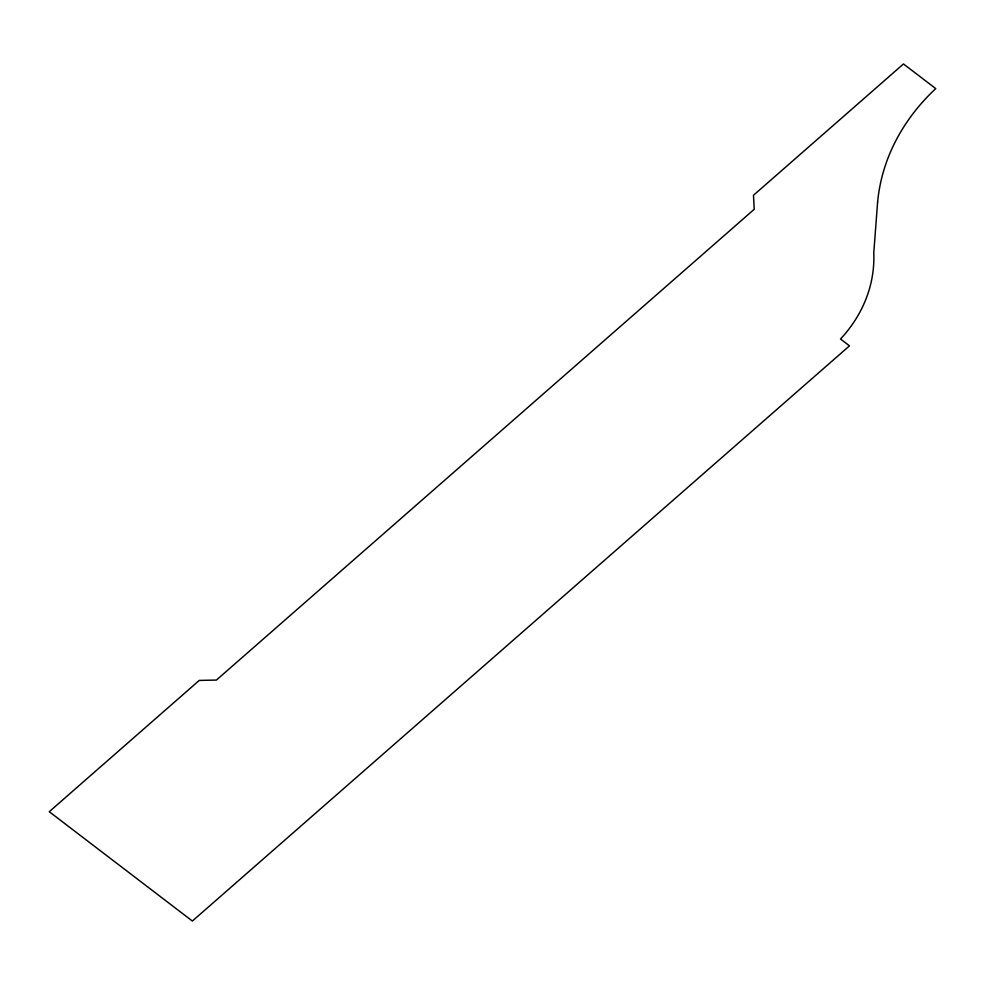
<?xml version="1.0" encoding="UTF-8"?>
<svg xmlns="http://www.w3.org/2000/svg" width="985" height="985" viewBox="0 0 985 985"><rect width="100%" height="100%" fill="white"/><g stroke="black" fill="none" stroke-linecap="round" stroke-linejoin="round"><path stroke-width="1.48" d="M877.623 201.962L873.769 252.936A167.044 136.336 2.4 0 1 840.525 339.012L849.476 345.846L192.37 921.037L49.25 811.714L199.241 680.426L216.404 680.069L754.227 209.276L753.488 195.264L903.479 63.963L935.75 88.601A242.913 198.256 2.4 0 0 877.623 201.962"/></g></svg>
